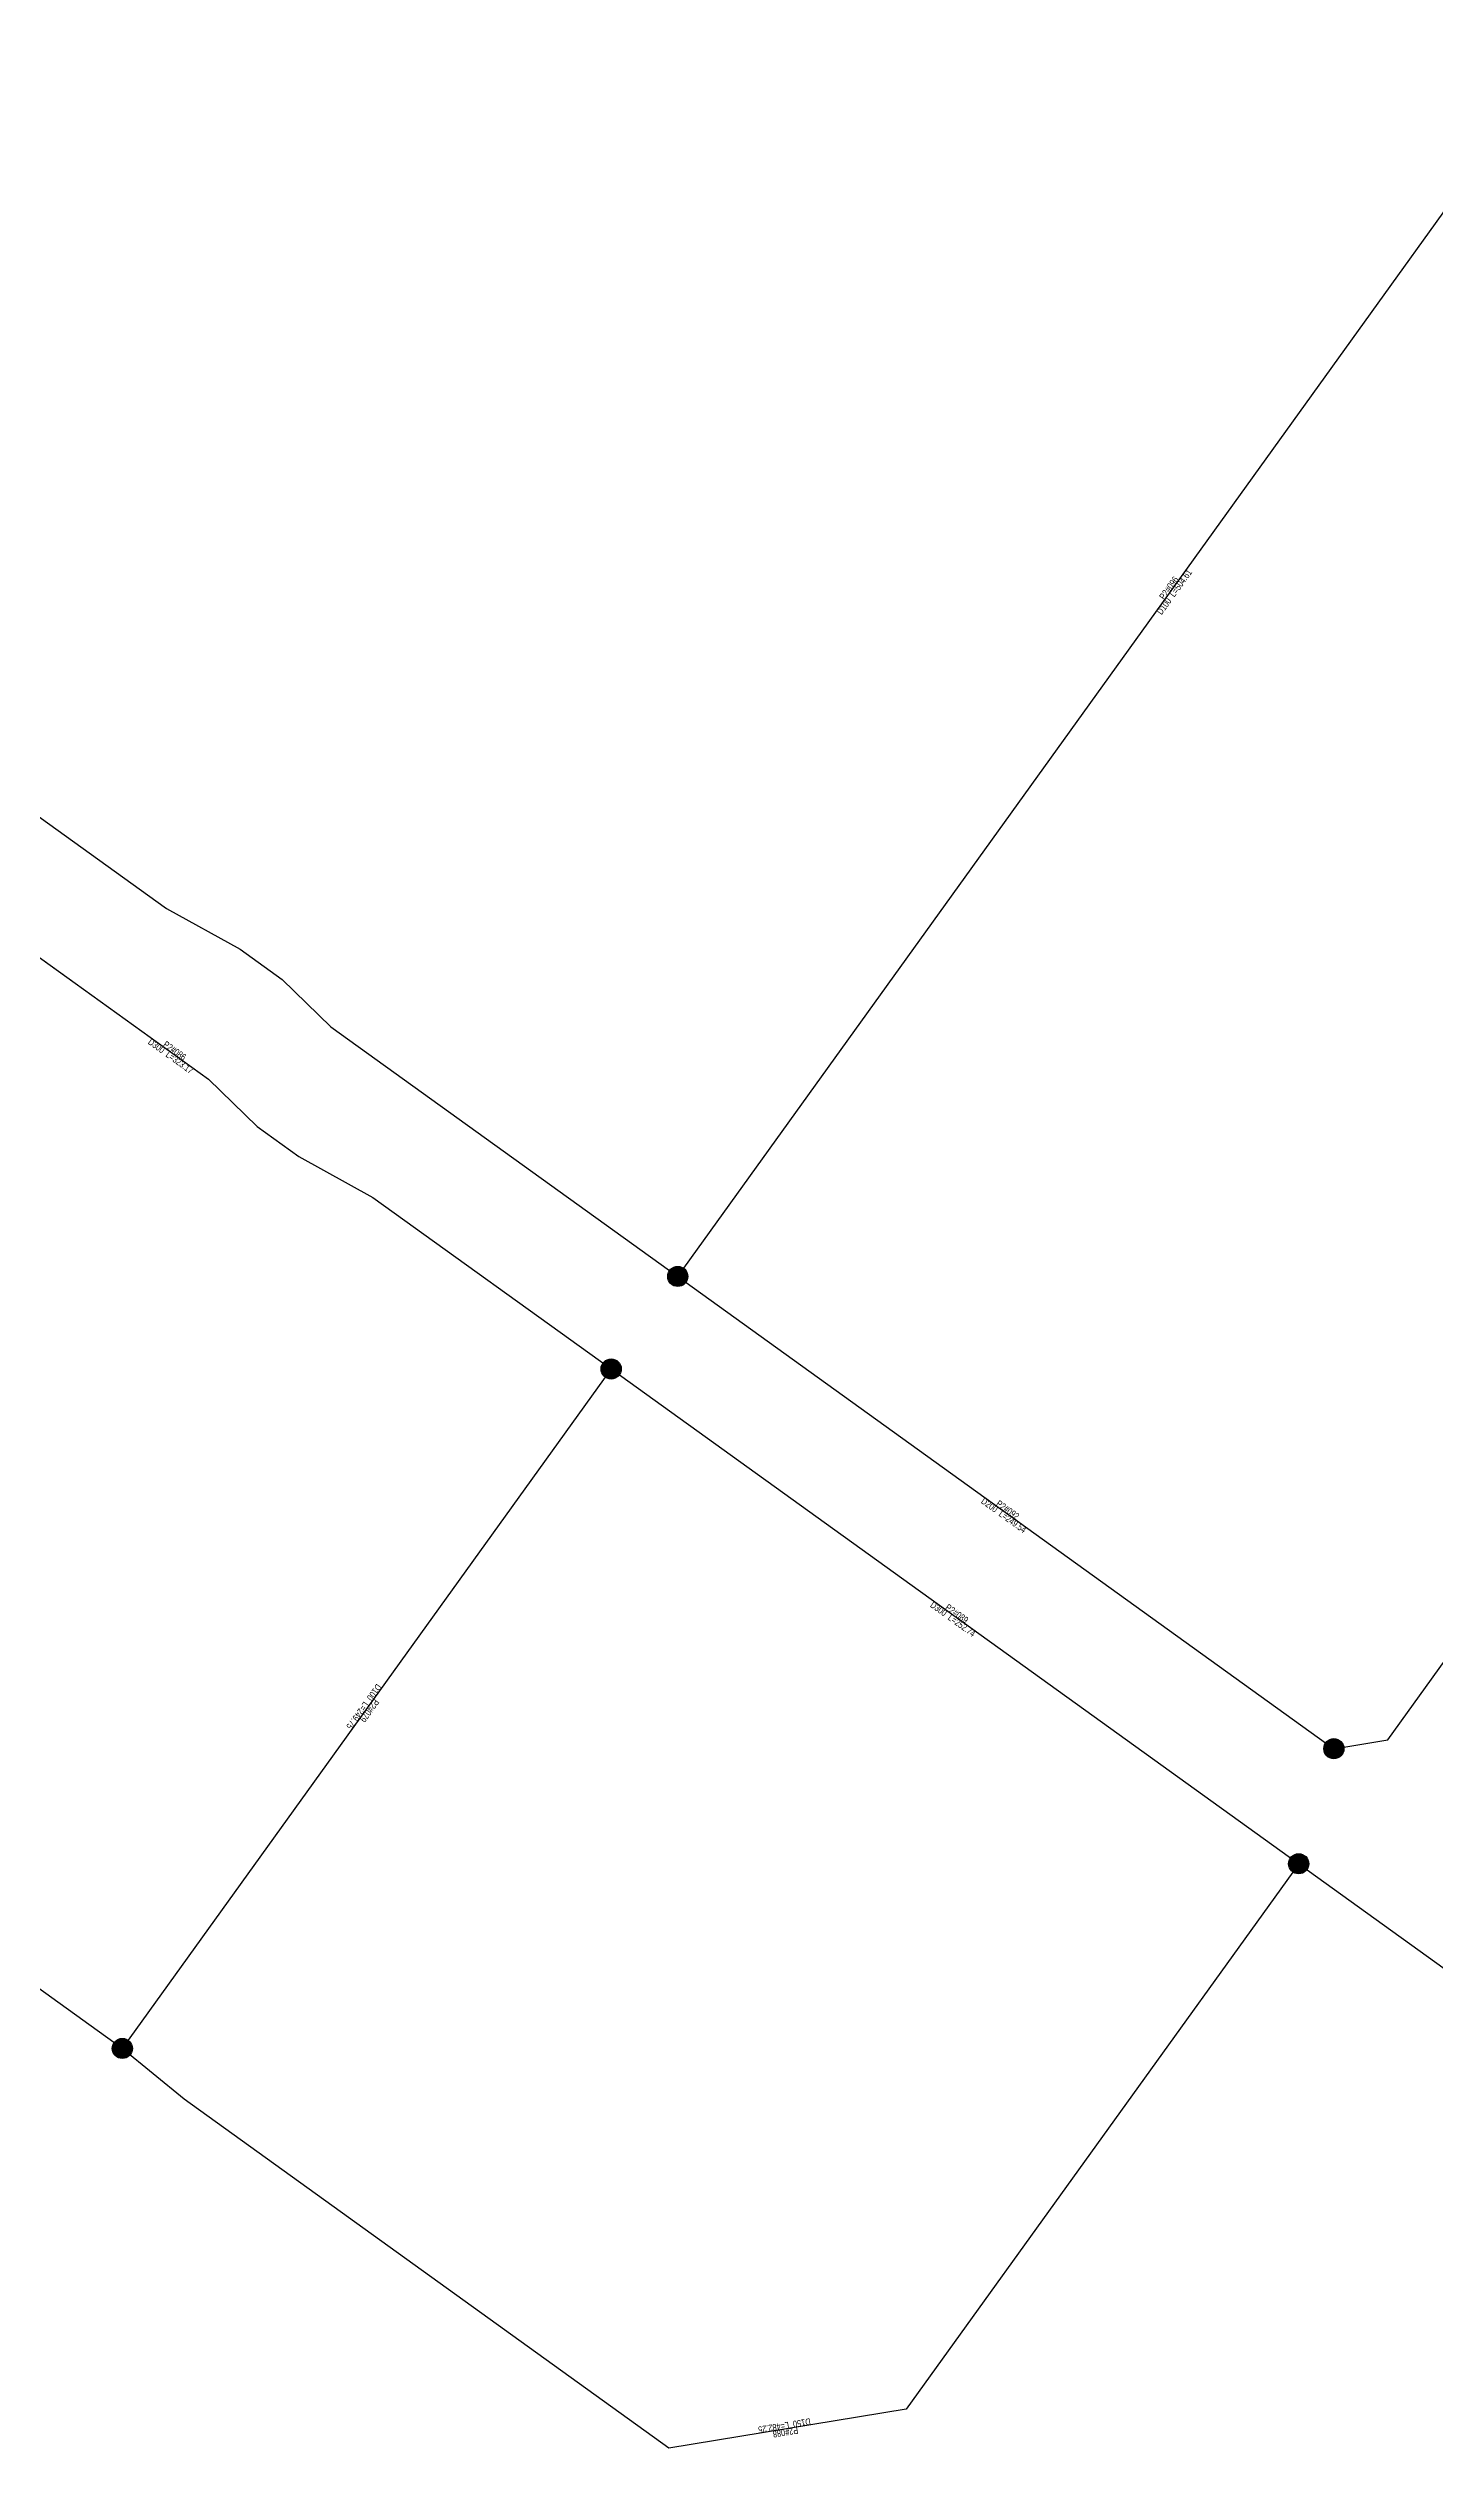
# Model space of a CAD drawing. Header units: metres. Extents: x 145472 to 149777, y 297313 to 301407.
# Drawn here: x 147939 to 148353, y 299430 to 300146 of the extents above; entities that cross this region are included whole.
import ezdxf
from ezdxf.enums import TextEntityAlignment as Align

# ---------------------------------------------------------------- set-up
doc = ezdxf.new("R2010")
doc.units = ezdxf.units.M
for name, color, linetype in [('EPANET2-JUNCTION', 7, 'Continuous'), ('EPANET2-PIPE', 3, 'Continuous'), ('EPANET2-PIPE_no', 7, 'Continuous')]:
    doc.layers.add(name, color=color, linetype=linetype)

# ---------------------------------------------------------------- blocks, each defined once
blk = doc.blocks.new('PIPE_BLOCK')
at = {"width": 0.8}
for tag, p in [('INFO', (0, -1)), ('ID', (0, 1))]:
    blk.add_attdef(tag, text='', height=2, dxfattribs=at).set_placement(p, align=Align.MIDDLE_CENTER)
blk = doc.blocks.new('JUNCTION_BLOCK')
h = blk.add_hatch(color=255)
edge = h.paths.add_edge_path()
edge.add_arc((0, 0), 3, 0, 360)
at = {"color": 5}
blk.add_circle((0, 0), 3, dxfattribs=at)
at = {"color": 5, "width": 0.7}
blk.add_attdef('ID', text='', height=3, dxfattribs=at).set_placement((0, 0), align=Align.MIDDLE_CENTER)

msp = doc.modelspace()

# ---------------------------------------------------------------- linework, layer by layer
at = {"layer": 'EPANET2-PIPE'}
for points in [[(148127.13, 299779.84), (148421.87, 300189.43)], [(147627.03, 300143.4), (147669.64, 300112.74), (147680.07, 300101.54), (147974.55, 299889.63), (147996.6, 299877.46), (148009.1, 299868.47), (148023.58, 299854.35), (148127.13, 299779.84)], [(148322.92, 299638.95), (148339.01, 299641.57), (148477.65, 299834.24), (148466.1, 299905.07), (148449.04, 299917.35), (148435.78, 300000.36), (148521.44, 300117.78)], [(147845.28, 299940.76), (147987.13, 299838.69), (148001.61, 299824.58), (148014.11, 299815.58), (148036.16, 299803.41), (148107.27, 299752.24)], [(148127.13, 299779.84), (148322.92, 299638.95), (148322.92, 299638.95)], [(148107.27, 299752.24), (147961.4, 299549.52)], [(148107.27, 299752.24), (148312.42, 299604.62)], [(147961.4, 299549.52), (147699.41, 299738.04)], [(148312.42, 299604.62), (148195.31, 299441.87), (148124.47, 299430.32), (147979.89, 299534.37), (147961.4, 299549.52)], [(148312.42, 299604.62), (148432.1, 299518.5)]]:
    msp.add_lwpolyline(points, dxfattribs=at)

# ---------------------------------------------------------------- block references
at = {"layer": 'EPANET2-JUNCTION'}
ref = msp.add_blockref('JUNCTION_BLOCK', (148127.13, 299779.84), dxfattribs=at)
ref.add_attrib('ID', 'B062', dxfattribs={"layer": '0', "color": 5, "height": 3, "width": 0.55}).set_placement((148127.13, 299779.84), align=Align.MIDDLE_CENTER)
ref = msp.add_blockref('JUNCTION_BLOCK', (148107.27, 299752.24), dxfattribs=at)
ref.add_attrib('ID', 'B060', dxfattribs={"layer": '0', "color": 5, "height": 3, "width": 0.55}).set_placement((148107.27, 299752.24), align=Align.MIDDLE_CENTER)
ref = msp.add_blockref('JUNCTION_BLOCK', (148322.92, 299638.95), dxfattribs=at)
ref.add_attrib('ID', 'B063', dxfattribs={"layer": '0', "color": 5, "height": 3, "width": 0.55}).set_placement((148322.92, 299638.95), align=Align.MIDDLE_CENTER)
ref = msp.add_blockref('JUNCTION_BLOCK', (148312.42, 299604.62), dxfattribs=at)
ref.add_attrib('ID', 'B061', dxfattribs={"layer": '0', "color": 5, "height": 3, "width": 0.55}).set_placement((148312.42, 299604.62), align=Align.MIDDLE_CENTER)
ref = msp.add_blockref('JUNCTION_BLOCK', (147961.4, 299549.52), dxfattribs=at)
ref.add_attrib('ID', 'B059', dxfattribs={"layer": '0', "color": 5, "height": 3, "width": 0.55}).set_placement((147961.4, 299549.52), align=Align.MIDDLE_CENTER)
at = {"layer": 'EPANET2-PIPE_no'}
for p, rotation, values in [((148274.5, 299984.63), 54.26146911297794, {'ID': 'P2#096', 'INFO': 'D100  L=504.61'}), ((147976.44, 299846.38), 324.2614691023215, {'ID': 'P2#086', 'INFO': 'D300  L=323.17'}), ((148225.02, 299709.39), 324.2614691023286, {'ID': 'P2#092', 'INFO': 'D200  L=249.54'}), ((148209.84, 299678.43), 324.2614691023163, {'ID': 'P2#089', 'INFO': 'D300  L=252.74'}), ((148034.33, 299650.88), 234.26146911296263, {'ID': 'P2#079', 'INFO': 'D100  L=249.75'}), ((148159.13, 299435.98), 189.26146911269697, {'ID': 'P2#088', 'INFO': 'D150  L=482.25'})]:
    msp.add_blockref('PIPE_BLOCK', p, dxfattribs=dict(at, rotation=rotation)).add_auto_attribs(values)

doc.saveas('drawing.dxf')
